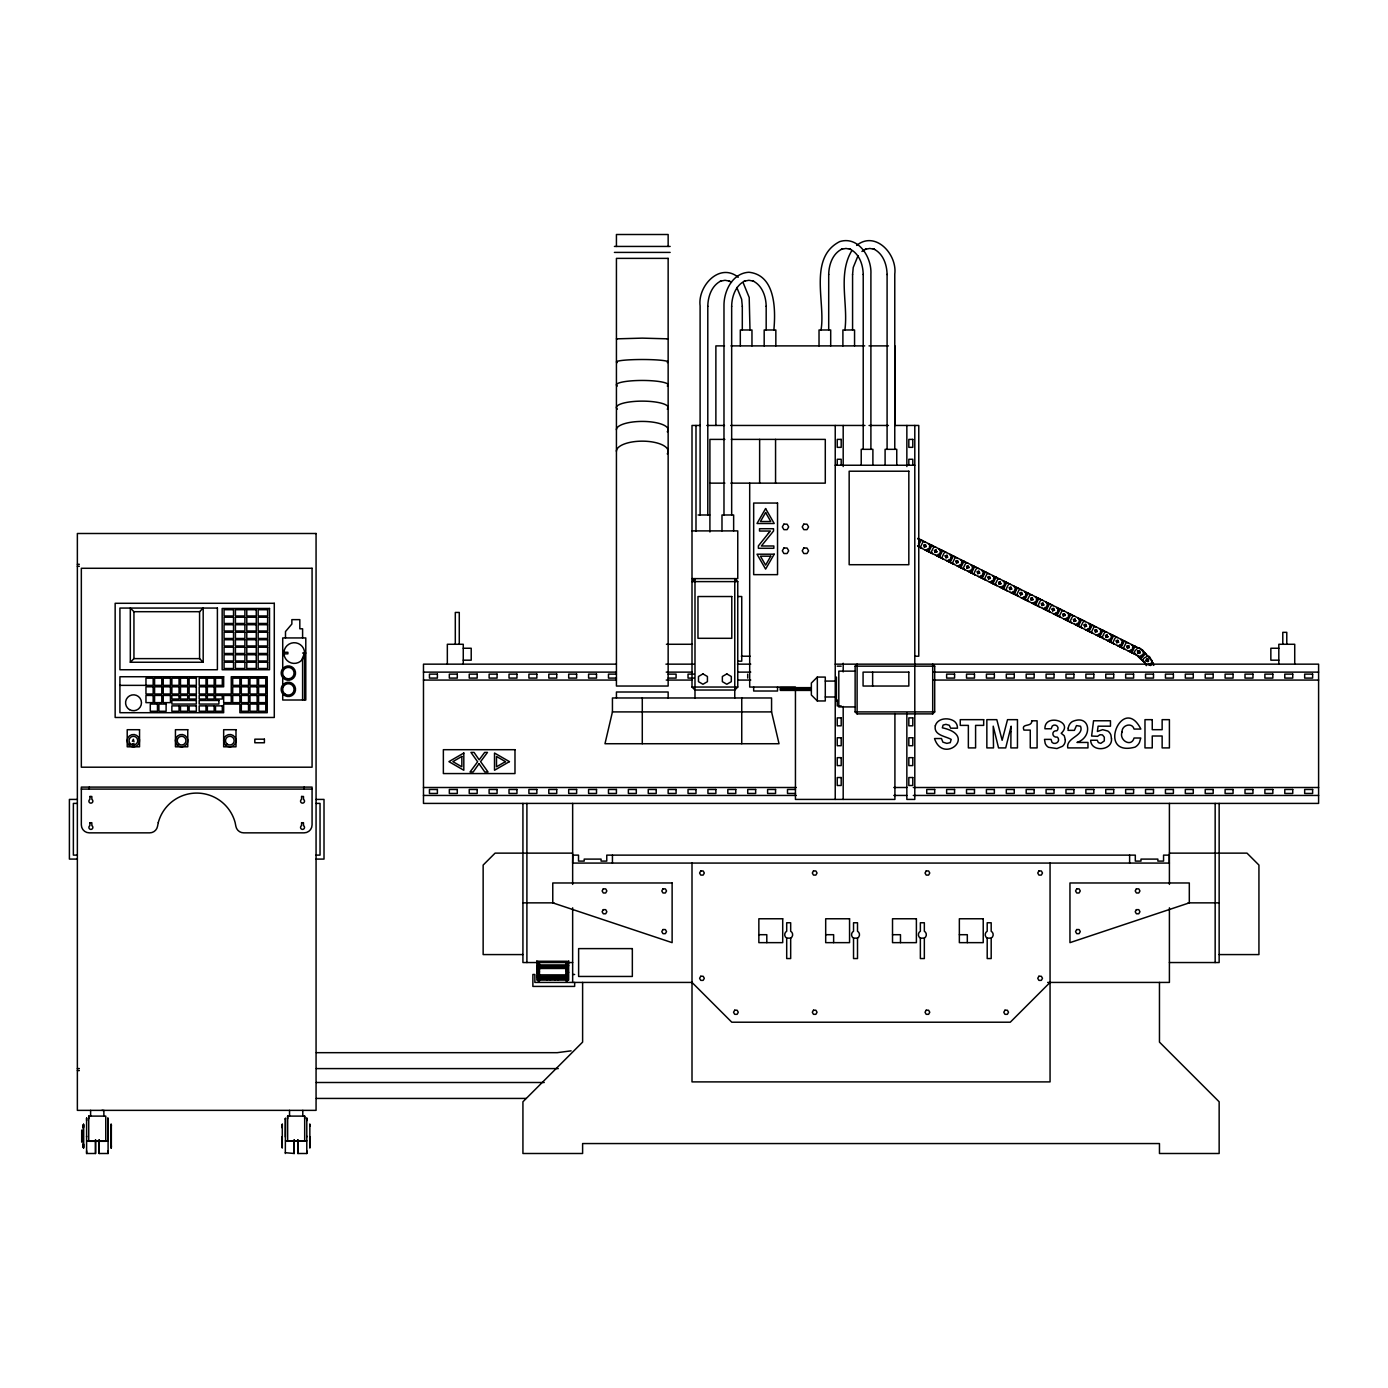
<?xml version="1.0" encoding="UTF-8"?>
<svg xmlns="http://www.w3.org/2000/svg" width="1388" height="1388" viewBox="0 0 1388 1388"><rect width="100%" height="100%" fill="white"/><g stroke="black" fill="none" stroke-linecap="round" stroke-linejoin="round"><path stroke-width="1.5" d="M83.367 1127.75L83.367 1124.783L83.367 1147.46L83.367 1143.781M83.575 1127.334L83.575 1124.228L83.575 1148.032L83.575 1144.163M95.529 1141.37L95.529 1153.497L86.611 1153.497L86.611 1136.13M86.611 1120.689L86.611 1118.103L86.611 1136.911M88.728 1141.3L88.728 1116.108L105.766 1116.108L105.766 1136.13L105.766 1141.3L88.728 1141.3L86.611 1140.797L107.882 1140.797L107.882 1118.103L107.882 1120.515M88.728 1118.797L88.728 1116.108M90.619 1115.969L90.619 1110.365M95.529 1141.196L95.529 1139.86L95.529 1153.497M99.173 1153.497L99.173 1139.86L99.173 1153.497L108.091 1153.497L108.091 1118.763L108.091 1120.689M103.874 1115.969L103.874 1110.365M111.127 1125.564L111.127 1124.228L111.127 1148.032L111.127 1146.176M111.335 1126.05L111.335 1124.783L111.335 1147.46L111.335 1145.69M282.076 1143.781L282.284 1148.032L282.284 1124.228L282.284 1127.334M294.239 1153.497L294.239 1139.86L294.239 1153.497L285.321 1152.699M285.321 1136.911L285.321 1118.763M304.683 1118.797L304.683 1116.108L287.646 1116.108L287.646 1141.3L306.8 1140.797L285.529 1140.797L287.646 1141.3M297.882 1153.497L297.882 1139.878L297.882 1153.497L306.8 1153.497L306.8 1136.13M304.683 1116.108L304.683 1141.3M306.8 1153.497L306.8 1150.791M306.8 1136.911L306.8 1118.103L306.8 1120.689M310.062 1145.69L309.836 1148.032L309.836 1124.228L309.836 1125.564M707.793 306.332C707.949 296.338 711.853 284.991 721.621 280.654L720.32 281.174L725.039 280.289L729.776 281.174L728.457 280.654L731.459 282.406M731.667 306.332C731.806 296.338 735.727 284.991 745.495 280.654L744.194 281.174L748.913 280.289L753.632 281.174L752.331 280.654C762.099 284.991 766.02 296.338 766.176 306.332M828.705 274.512C828.862 264.501 832.765 253.154 842.533 248.816L841.232 249.337L845.951 248.452L850.688 249.337L849.369 248.816C859.137 253.154 863.058 264.501 863.215 274.512M852.579 274.512L853.238 267.468L858.062 255.652M284.262 650.382L284.262 655.743M81.701 1130.075L81.701 1142.168M923.783 545.276L924.391 547.115L926.23 546.49L924.911 544.53L923.783 545.276L926.23 546.49M934.471 550.602L935.078 552.424L936.917 551.817L935.616 549.839L934.471 550.602L936.917 551.817M945.159 555.911L946.46 557.872L947.605 557.126L946.998 555.287L945.159 555.911L947.605 557.126M955.846 561.22L956.471 563.042L958.293 562.435L956.991 560.474L955.846 561.22L958.293 562.435M966.534 566.53L967.158 568.369L969.119 567.05L967.002 566.009L968.98 567.744M977.221 571.839L977.846 573.678L979.668 573.053L978.366 571.093L977.221 571.839L979.668 573.053M987.909 577.165L988.534 578.987L990.355 578.38L989.054 576.402L987.909 577.165L990.355 578.38M998.614 582.474L999.221 584.296L1001.043 583.689L999.742 581.711L998.614 582.474L1001.043 583.689M1009.302 587.783L1009.909 589.605L1011.731 588.998L1010.429 587.037L1009.302 587.783L1011.731 588.998M1019.989 593.092L1020.596 594.932L1022.435 594.307L1021.117 592.346L1019.989 593.092L1022.435 594.307M1030.677 598.401L1031.284 600.241L1033.123 599.616L1031.805 597.655L1030.677 598.401L1033.123 599.616M1041.364 603.728L1041.972 605.55L1043.811 604.942L1042.492 602.965L1041.364 603.728L1043.811 604.942M1052.052 609.037L1052.659 610.859L1054.498 610.252L1053.18 608.274L1052.052 609.037L1054.498 610.252M1062.74 614.346L1063.347 616.168L1065.325 614.867L1063.208 613.826L1065.186 615.561M1073.427 619.655L1074.052 621.494L1075.874 620.87L1074.572 618.909L1073.427 619.655L1075.874 620.87M1084.115 624.964L1084.739 626.803L1086.561 626.179L1085.26 624.218L1084.115 624.964L1086.561 626.179M1094.802 630.291L1095.427 632.113L1097.249 631.505L1095.947 629.527L1094.802 630.291L1097.249 631.505M1105.49 635.6L1106.115 637.422L1107.936 636.814L1106.635 634.837L1105.49 635.6L1107.936 636.814M1116.178 640.909L1116.802 642.731L1118.624 642.124L1117.323 640.163L1116.178 640.909L1118.624 642.124M1126.883 646.218L1126.952 647.589L1128.843 647.97L1128.704 645.611L1126.883 646.218L1129.312 647.433M1137.57 651.527L1137.657 652.898L1139.548 653.28L1139.392 650.92L1137.57 651.527L1139.999 652.742M612.438 711.905L604.977 743.725L779.032 743.725L771.572 711.905L771.572 697.973L612.438 697.973L612.438 711.905L771.572 711.905M918.509 543.801L920.574 539.672M921.25 540.001L918.041 546.456L1138.715 656.125A1.891 1.891 0 0 0 1141.248 655.275L1143.018 654.876L1143.539 651.25L1142.498 649.966L917.815 538.301M922.604 540.678L917.763 538.908M921.771 548.312L917.607 545.605M924.391 547.115L925.605 544.669M928.711 543.714L929.769 544.998L929.231 548.624L927.462 549.023A1.891 1.891 0 0 1 924.929 549.874M926.022 550.411L932.458 553.621A1.891 1.891 0 0 1 931.712 551.123L933.222 548.069A1.891 1.891 0 0 1 935.772 547.219M928.052 551.418L931.261 544.981M928.728 551.765L931.938 545.311M933.291 545.987L928.451 544.217M935.078 552.424L936.293 549.978M935.616 555.183A1.891 1.891 0 0 0 938.149 554.332L939.919 553.933L940.457 550.307L939.398 549.023M936.709 555.721L943.146 558.93A1.891 1.891 0 0 1 942.4 556.449L943.909 553.396A1.891 1.891 0 0 1 946.46 552.528M938.739 556.744L941.949 550.29M939.416 557.074L942.625 550.62M943.979 551.296L939.138 549.527M945.783 557.733L946.998 555.287M950.086 554.332L951.144 555.616L950.606 559.26L948.854 559.642A1.891 1.891 0 0 1 946.304 560.492M947.397 561.047L953.834 564.239M949.427 562.053L952.636 555.599M950.103 562.383L953.313 555.946M954.666 556.623L949.843 554.853M956.471 563.042L957.685 560.613M956.991 565.818A1.891 1.891 0 0 0 959.542 564.951L961.294 564.569L961.832 560.943L960.774 559.659M958.084 566.356L964.521 569.548M960.114 567.362L963.324 560.908M960.791 567.692L964.001 561.255M965.354 561.932L960.531 560.162M967.158 568.369L968.373 565.922M971.461 564.968L972.52 566.252L971.982 569.878L970.229 570.277A1.891 1.891 0 0 1 967.679 571.127M968.772 571.665L975.226 574.875A1.891 1.891 0 0 1 974.463 572.376L975.99 569.323A1.891 1.891 0 0 1 978.523 568.473M970.802 572.671L974.012 566.235M971.479 573.018L974.688 566.564M976.042 567.241L971.218 565.471M977.846 573.678L979.06 571.231M982.149 570.277L983.207 571.561L982.669 575.187L980.917 575.586A1.891 1.891 0 0 1 978.366 576.436M979.46 576.974L985.914 580.184A1.891 1.891 0 0 1 985.15 577.686L986.677 574.632A1.891 1.891 0 0 1 989.21 573.782M981.49 577.981L984.699 571.544M982.166 578.328L985.376 571.873M986.729 572.55L981.906 570.78M988.534 578.987L989.748 576.541M992.836 575.586L993.895 576.87L993.357 580.496L991.605 580.895A1.891 1.891 0 0 1 989.071 581.746M990.147 582.283L996.601 585.493M992.177 583.307L995.387 576.853M992.871 583.637L996.064 577.182M997.417 577.859L992.594 576.089M999.221 584.296L1000.436 581.85M999.759 587.055A1.891 1.891 0 0 0 1002.292 586.204L1004.062 585.823L1004.582 582.179L1003.541 580.895M1000.835 587.61L1007.289 590.802A1.891 1.891 0 0 1 1006.526 588.321L1008.052 585.268A1.891 1.891 0 0 1 1010.585 584.417M1002.882 588.616L1006.074 582.162M1003.559 588.946L1006.751 582.509M1008.122 583.186L1003.281 581.416M1009.909 589.605L1011.123 587.176M1014.229 586.222L1015.27 587.506L1014.749 591.132L1012.98 591.514A1.891 1.891 0 0 1 1010.447 592.381M1011.522 592.919L1018.219 595.608M1013.57 593.925L1016.762 587.471M1014.246 594.255L1017.439 587.818M1018.809 588.495L1013.969 586.725M1020.596 594.932L1021.811 592.485M1021.134 597.69A1.891 1.891 0 0 0 1023.667 596.84L1025.437 596.441L1025.958 592.815L1024.917 591.531M1022.21 598.228L1028.664 601.438M1024.257 599.234L1027.45 592.797M1024.934 599.581L1028.144 593.127M1029.497 593.804L1024.656 592.034M1031.284 600.241L1032.499 597.794M1031.822 602.999A1.891 1.891 0 0 0 1034.355 602.149L1036.125 601.75L1036.663 598.124L1035.604 596.84M1032.898 603.537L1039.352 606.747M1034.945 604.543L1038.137 598.107M1035.621 604.89L1038.831 598.436M1040.185 599.113L1035.344 597.343M1041.972 605.55L1043.186 603.103M1042.509 608.308A1.891 1.891 0 0 0 1045.043 607.458L1046.812 607.059L1047.35 603.433L1046.292 602.149M1043.602 608.846L1050.039 612.056A1.891 1.891 0 0 1 1049.293 609.575L1050.803 606.521A1.891 1.891 0 0 1 1053.353 605.654M1045.632 609.87L1048.842 603.416M1046.309 610.2L1049.519 603.745M1050.872 604.422L1046.032 602.652M1052.659 610.859L1053.874 608.412M1056.979 607.458L1058.038 608.742L1057.5 612.386L1055.73 612.767A1.891 1.891 0 0 1 1053.197 613.617M1054.29 614.173L1060.727 617.365A1.891 1.891 0 0 1 1059.981 614.884L1061.49 611.83A1.891 1.891 0 0 1 1064.041 610.98M1056.32 615.179L1059.53 608.725M1056.997 615.509L1060.206 609.072M1061.56 609.748L1056.719 607.979M1063.347 616.168L1064.561 613.739M1063.885 618.944A1.891 1.891 0 0 0 1066.435 618.076L1068.187 617.695L1068.725 614.069L1067.667 612.785M1064.978 619.482L1071.415 622.674M1067.008 620.488L1070.217 614.034M1067.684 620.835L1070.894 614.381M1072.247 615.058L1067.407 613.288M1074.052 621.494L1075.266 619.048M1074.572 624.253A1.891 1.891 0 0 0 1077.123 623.403L1078.875 623.004L1079.413 619.378L1078.355 618.094M1075.665 624.791L1082.102 628.001A1.891 1.891 0 0 1 1081.356 625.502L1082.883 622.449A1.891 1.891 0 0 1 1085.416 621.598M1077.695 625.797L1080.905 619.36M1078.372 626.144L1081.582 619.69M1082.935 620.367L1078.112 618.597M1084.739 626.803L1085.954 624.357M1085.26 629.562A1.891 1.891 0 0 0 1087.81 628.712L1089.563 628.313L1090.101 624.687L1089.042 623.403M1086.353 630.1L1092.79 633.31A1.891 1.891 0 0 1 1092.044 630.811L1093.571 627.758A1.891 1.891 0 0 1 1096.104 626.908M1088.383 631.106L1091.593 624.669M1089.06 631.453L1092.269 624.999M1093.623 625.676L1088.799 623.906M1095.427 632.113L1096.641 629.666M1095.947 634.871A1.891 1.891 0 0 0 1098.498 634.021L1100.25 633.622L1100.788 629.996L1099.73 628.712M1097.041 635.409L1102.263 637.387M1099.07 636.433L1102.28 629.979M1099.747 636.762L1102.957 630.308M1104.31 630.985L1099.487 629.215M1106.115 637.422L1107.329 634.975M1106.635 640.18A1.891 1.891 0 0 0 1109.186 639.33L1110.938 638.948L1111.476 635.305L1110.417 634.021M1107.728 640.736L1114.182 643.928M1109.758 641.742L1112.968 635.288M1110.435 642.071L1113.644 635.635M1114.998 636.311L1110.174 634.542M1116.802 642.731L1118.017 640.302M1117.34 645.507A1.891 1.891 0 0 0 1119.873 644.639L1121.625 644.258L1122.163 640.631L1121.105 639.348M1118.416 646.045L1124.87 649.237A1.891 1.891 0 0 1 1124.107 646.756L1125.633 643.702A1.891 1.891 0 0 1 1128.166 642.852M1120.446 647.051L1123.655 640.597M1121.14 647.398L1124.332 640.944M1125.703 641.62L1120.862 639.851M1127.49 648.057L1128.704 645.611M1131.81 644.657L1132.851 645.941L1132.33 649.567L1130.561 649.966A1.891 1.891 0 0 1 1128.028 650.816M1129.103 651.354L1135.558 654.563M1131.151 652.36L1134.343 645.923M1131.827 652.707L1135.02 646.253M1136.39 646.929L1131.55 645.16M1138.177 653.366L1139.392 650.92M851.764 250.725C837.502 274.46 848.398 304.128 844.893 329.98M1137.796 651.198L1137.848 653.141L1139.166 653.453L1139.722 651.146L1137.796 651.198L1139.774 653.089M1146.453 659.421L1146.141 660.74L1147.824 661.66L1148.379 659.369L1146.453 659.421L1148.431 661.295M301.56 660.376L304.597 653.054A10.341 10.341 0 0 0 289.086 644.101A10.341 10.341 0 0 0 289.086 662.024A10.341 10.341 0 0 0 304.597 653.054L304.597 700.003M133.977 741.834L133.369 739.266L132.346 741.331M1137.848 653.141L1139.722 651.146M1142.966 651.146L1146.679 654.668M1138.42 656.767L1143.643 661.712M1140.069 658.328L1145.031 653.106M1140.624 658.849L1145.586 653.627M1146.505 661.347L1148.379 659.369M130.316 662.25L133.942 658.623L199.577 658.623L203.186 662.25L203.186 608.065L199.577 611.692L133.942 611.692L130.316 608.065L130.316 662.25L203.186 662.25M734.773 697.973L734.773 578.623L737.757 581.607L737.757 687.043L734.773 690.027L694.989 690.027L692.005 687.043L692.005 425.457L700.315 425.457M817.324 677.084L811.355 683.052L811.355 694.989L817.324 700.957L825.287 700.957L825.287 677.084L817.324 677.084L817.324 700.957M857.107 713.883L855.129 711.905L855.129 666.153L857.107 664.158L857.107 713.883L932.701 713.883L934.697 711.905L934.697 666.153L932.701 664.158L932.701 713.883M1050.057 982.426L1010.273 1022.21L731.788 1022.21L692.005 982.426M1146.766 659.179L1146.262 661.035L1148.622 661.052L1147.46 658.988L1148.119 661.538M856.639 245.433C875.36 230.217 897.342 254.334 894.774 274.061L894.774 449.33M861.913 251.454L866.407 248.816L865.106 249.337L869.825 248.452L874.561 249.337L873.243 248.816C883.011 253.154 886.932 264.501 887.088 274.512M1146.262 661.035L1148.639 659.682M1151.728 660.636L1153.758 665.373L1149.75 657.097A1.891 1.891 0 0 0 1147.165 656.385L1144.198 658.068A1.891 1.891 0 0 0 1143.469 660.636L1146.297 665.65M1149.125 665.373L1153.133 663.117M1150.374 665.546L1153.497 663.776M105.766 1141.3L107.882 1140.797M667.264 339.036L668.149 338.846L642.28 338.134L616.428 338.846L617.296 339.036M571.11 1050.837L557.213 1052.677L316.343 1052.677M614.416 246.439L670.144 246.439M614.416 252.408L670.144 252.408M724.501 345.89L715.878 345.89L715.878 425.457M730.973 345.89L864.707 345.89M869.027 345.89L888.441 345.89M706.822 425.457L724.501 425.457M730.661 425.457L864.967 425.457M869.027 425.457L888.441 425.457M895.295 425.457L918.769 425.457L918.769 656.212L914.796 656.212M724.866 439.389L709.91 439.389L709.91 531.986M731.285 439.389L825.287 439.389L825.287 483.145L730.851 483.145M835.229 465.24L914.796 465.24M709.91 483.145L724.866 483.145M698.112 514.983L709.771 514.983M692.005 530.893L737.757 530.893L737.757 578.623L692.005 578.623M77.364 564.309L79.342 564.309M77.364 566.304L79.342 566.304M737.757 581.607L692.005 581.607L694.989 578.623L694.989 697.973M737.757 596.528L741.747 596.528L741.747 661.174L737.757 661.174M666.431 644.275L692.421 644.275M463.262 648.248L471.209 648.248L471.209 660.185L463.262 660.185M1278.816 648.248L1270.853 648.248L1270.853 660.185L1278.816 660.185M284.019 652.273L287.889 652.273L287.889 653.852L284.019 653.852M302.601 653.054L305.794 653.054M741.313 656.212L750.145 656.212M616.376 664.158L423.479 664.158L423.479 803.409L1318.6 803.409L1318.6 664.158L835.229 664.158M665.91 664.158L694.087 664.158M737.462 664.158L750.752 664.158M837.224 666.153L841.197 666.153M855.129 666.153L934.697 666.153M855.129 671.133L838.803 671.133L838.803 706.926L855.129 706.926M423.479 672.122L616.376 672.122M666.223 672.122L692.23 672.122M737.739 672.122L750.752 672.122M932.805 672.122L1318.6 672.122M616.428 674.117L608.465 674.117L608.465 678.09L616.428 678.09M668.149 674.117L676.095 674.117L676.095 678.09L668.149 678.09M694 674.117L688.032 674.117L688.032 678.09L694 678.09M423.479 680.068L616.376 680.068M666.223 680.068L692.23 680.068M737.739 680.068L750.752 680.068M932.805 680.068L1318.6 680.068M825.287 681.074L835.229 681.074M119.923 685.36L153.166 685.36L153.166 678.177L145.966 678.177L145.966 685.36M692.005 687.043L737.757 687.043M795.445 687.043L749.694 687.043L749.694 483.145M811.355 687.65L780.334 687.65L780.334 690.409L811.355 690.409M780.334 689.021L811.355 689.021M825.287 696.984L835.229 696.984M841.197 705.937L837.224 705.937L837.224 699.968M855.129 711.905L934.697 711.905M423.479 787.499L796.261 787.499M893.785 787.499L906.798 787.499M913.304 787.499L1318.6 787.499M81.337 789.095L312.074 789.095M795.445 789.477L787.499 789.477L787.499 793.45L795.445 793.45M423.479 795.445L796.261 795.445M893.785 795.445L906.798 795.445M913.304 795.445L1318.6 795.445M77.364 799.419L69.4 799.419L69.4 859.085L77.364 859.085M316.065 799.419L324.011 799.419L324.011 859.085L316.065 859.085M77.364 803.392L73.373 803.392L73.373 855.112L77.364 855.112M316.065 803.392L320.038 803.392L320.038 855.112L316.065 855.112M572.654 853.134L495.082 853.134L483.145 865.071L483.145 954.58L522.929 954.58M1169.407 853.134L1246.997 853.134L1258.933 865.071L1258.933 954.58L1219.15 954.58M1169.407 863.076L572.654 863.076L572.828 855.129L578.518 855.129L578.518 861.098L584.192 861.098L584.192 859.103L601.073 859.103L601.073 861.098L606.764 861.098L606.764 855.129L1135.315 855.129L1135.315 861.098L1140.988 861.098L1140.988 859.103L1157.87 859.103L1157.87 861.098L1163.56 861.098L1163.56 855.129L1169.234 855.129L1169.234 863.076M522.929 902.859L553.951 902.859M1188.128 902.859L1219.15 902.859M758.854 934.697L766.801 934.697L766.801 942.643M825.687 934.697L833.633 934.697L833.633 942.643M892.519 934.697L900.482 934.697L900.482 942.643M959.351 934.697L967.315 934.697L967.315 942.643M786.701 938.132L790.674 938.132L790.674 958.553L786.701 958.553L786.701 938.132A3.973 3.973 0 0 1 786.701 931.244L786.701 922.76L790.674 922.76L790.674 931.244A3.973 3.973 0 0 1 790.674 938.132M853.533 938.132L857.506 938.132L857.506 958.553L853.533 958.553L853.533 938.132A3.973 3.973 0 0 1 853.533 931.244L853.533 922.76L857.506 922.76L857.506 931.244A3.973 3.973 0 0 1 857.506 938.132M920.365 938.132L924.339 938.132A3.973 3.973 0 0 0 924.339 931.244L924.339 922.76L920.365 922.76L920.365 931.244A3.973 3.973 0 0 0 920.365 938.132L920.365 958.553L924.339 958.553L924.339 938.132M987.198 938.132L991.188 938.132A3.973 3.973 0 0 0 991.188 931.244L991.188 922.76L987.198 922.76L987.198 931.244A3.973 3.973 0 0 0 987.198 938.132L987.198 958.553L991.188 958.553L991.188 938.132M536.861 961.554L538.197 961.554M572.654 962.543L522.929 962.543L522.929 803.409M1169.407 962.543L1219.15 962.543L1219.15 803.409M536.861 962.838L538.145 962.838L538.145 981.056L539.481 981.056L539.481 962.439L538.197 962.439L538.197 961.259L567.345 961.259L567.345 962.439L566.061 962.439L566.061 981.056L567.397 981.056L567.397 962.838L568.681 962.838M539.481 964.99L566.061 964.99M536.861 965.684L568.681 965.684M539.481 966.083L566.061 966.083M536.861 966.95L567.397 966.811M566.061 967.349L567.397 967.349M539.481 967.488L566.061 967.488M536.861 968.13L538.197 968.13M539.481 968.477L566.061 968.477M536.861 969.483L539.481 969.483M566.061 969.483L567.397 969.483M566.061 970.733L567.397 970.733M566.061 971.461L567.397 971.461M538.145 971.756L539.481 971.756M566.061 971.756L567.397 971.756M536.861 972.311L538.197 972.311M567.345 972.311L568.681 972.311M536.861 972.78L538.197 972.78M566.061 974.237L567.397 974.237M566.061 974.376L567.397 974.376M572.654 974.48L574.649 974.48M540.279 974.879L567.345 974.879M566.061 975.244L567.345 975.244M536.861 976.302L538.197 976.302M539.481 976.423L567.345 976.354M536.861 976.736L538.145 976.736M539.481 977.534L566.061 977.534M538.145 978.714L539.481 978.714M566.061 978.714L567.397 978.87L538.197 978.956M538.145 980.518L539.481 980.518M566.061 980.518L567.397 980.518M692.248 982.426L534.866 982.426L534.866 974.48L532.871 974.48L532.871 986.417L574.649 986.417L574.649 982.426M1047.662 982.426L1169.407 982.426L1169.407 907.839M77.364 1068.587L79.342 1068.587M316.343 1068.587L558.271 1068.587M77.364 1070.582L79.342 1070.582M316.343 1082.501L544.252 1082.501M316.343 1098.429L526 1098.429M102.99 1110.365L101.931 1110.365M738.225 277.27C719.522 262.037 697.539 286.171 700.107 305.881L700.107 514.983M743.101 282.562L749.208 297.483L749.988 329.98M736.82 287.472L741.643 299.288L742.302 306.332M1294.726 664.158L1294.726 644.275L1278.816 644.275L1278.816 664.158M1286.78 644.275L1286.78 632.338L1282.79 632.338L1282.79 644.275M1215.159 803.409L1215.159 962.543M1169.407 803.409L1169.407 884.399M1159.466 982.426L1159.466 1042.11L1219.15 1101.777L1219.15 1153.497L1159.466 1153.497L1159.466 1143.556L582.613 1143.556L582.613 1153.497L522.929 1153.497L522.929 1101.777L582.613 1042.11L582.613 982.426M1129.624 855.129L1129.624 863.076M1050.057 863.076L1050.057 1081.894L692.005 1081.894L692.005 863.076M914.796 425.457L914.796 799.419L906.85 799.419L906.85 712.964M912.801 465.24L912.801 459.272L908.828 459.272L908.828 465.24M906.85 425.457L906.85 466.541M896.752 465.24L896.752 449.33L885.093 449.33L885.093 465.24M894.913 345.89L894.913 425.457M894.913 713.536L894.913 799.419L795.445 799.419L795.445 689.194M887.088 274.408L887.088 449.33M872.896 465.24L872.896 449.33L861.219 449.33L861.219 465.24M872.636 672.122L872.636 686.036M870.901 449.33L870.901 274.061C871.855 257.543 858.565 235.752 839.757 241.581C807.937 257.769 825.825 303.035 821.019 329.98M863.215 274.408L863.215 449.33M854.557 345.89L854.557 329.98L842.898 329.98L842.898 345.89M852.579 274.408L852.579 329.98M843.193 425.457L843.193 466.541M843.193 663.238L843.193 671.896M843.193 706.475L843.193 799.419M841.197 465.24L841.197 459.272L837.224 459.272L837.224 465.24M836.426 677.049L836.426 701.009M835.229 425.457L835.229 799.419M830.701 345.89L830.701 329.98L819.024 329.98L819.024 345.89M828.705 274.408L828.705 329.98M777.54 687.043L777.54 691.016L753.667 691.016L753.667 687.043M775.84 345.89L775.84 329.98L764.181 329.98L764.181 345.89M775.562 439.389L775.562 483.145M773.862 329.98C775.719 310.079 775.684 275.032 748.913 272.256C732.465 273.106 723.738 291.133 723.981 305.881L723.981 514.983M766.176 306.245L766.176 329.98M759.635 439.389L759.635 483.145M751.966 345.89L751.966 329.98L740.307 329.98L740.307 345.89M747.716 674.117L747.716 678.09M742.302 306.245L742.302 329.98M741.747 697.973L741.747 743.725M733.645 530.893L733.645 514.983L721.986 514.983L721.986 530.893M731.667 306.245L731.667 514.983M707.793 306.245L707.793 514.983M695.995 425.457L695.995 531.396M668.149 246.439L668.149 234.503L616.428 234.503L616.428 246.439M668.149 697.973L668.149 692.005L616.428 692.005L616.428 697.973M642.28 697.973L642.28 743.725M612.438 855.129L612.438 863.076M572.654 803.409L572.654 884.399M572.654 907.839L572.654 982.426M568.681 960.722L568.681 980.084L536.861 980.084L536.861 960.722M558.34 978.956L558.34 980.084M555.113 978.956L555.113 980.084M550.411 978.956L550.411 980.084M547.202 978.956L547.202 980.084M526.902 803.409L526.902 962.543M463.262 664.158L463.262 644.275L447.335 644.275L447.335 664.158M459.272 644.275L459.272 612.438L455.299 612.438L455.299 644.275M310.062 1124.783L310.062 1126.05M310.062 1136.633L310.062 1147.46M304.128 787.1L304.128 789.095M302.792 1110.365L302.792 1115.969M302.601 637.942L302.601 628.799L299.825 628.799L299.825 619.638L291.862 619.638L291.862 624.027L285.494 631.575L285.494 637.942M302.601 659.022L302.601 700.003M289.537 1110.365L289.537 1115.969M287.646 1116.108L287.646 1118.797M285.321 1119.144L285.529 1118.103L285.321 1153.497M282.718 670.04L282.718 637.942L305.794 637.942L305.794 700.003L282.718 700.003L282.718 693.584M282.718 676.459L282.718 687.164M282.076 1124.783L282.076 1127.75M282.076 1136.633L282.076 1147.46M199.577 611.692L199.577 658.623M133.942 611.692L133.942 658.623M108.091 1150.791L108.091 1153.497M89.283 787.1L89.283 789.095M86.611 1150.791L86.611 1153.497M616.411 451.291A25.869 10.132 0 0 1 645.663 441.245A25.869 10.132 0 0 1 667.264 453.911M616.411 429.673A25.869 8.276 0 0 1 645.663 421.484A25.869 8.276 0 0 1 667.264 431.807M617.296 409.13A25.869 6.35 0 0 1 642.28 401.132A25.869 6.35 0 0 1 667.264 409.13M617.296 386.003A25.869 4.407 0 0 1 642.28 380.451A25.869 4.407 0 0 1 667.264 386.003M617.296 362.58A25.869 2.446 0 0 1 642.28 359.509A25.869 2.446 0 0 1 667.264 362.58M921.875 548.364A1.891 1.891 0 0 1 921.025 545.814L922.534 542.76A1.891 1.891 0 0 1 925.085 541.91M953.938 564.291A1.891 1.891 0 0 1 953.088 561.758L954.614 558.705A1.891 1.891 0 0 1 957.147 557.855M964.625 569.601A1.891 1.891 0 0 1 963.775 567.067L965.302 564.014A1.891 1.891 0 0 1 967.835 563.164M996.705 585.545A1.891 1.891 0 0 1 995.838 583.012L997.365 579.958A1.891 1.891 0 0 1 999.898 579.091M1018.081 596.163A1.891 1.891 0 0 1 1017.231 593.63L1018.74 590.577A1.891 1.891 0 0 1 1021.273 589.726M1028.768 601.49A1.891 1.891 0 0 1 1027.918 598.939L1029.428 595.886A1.891 1.891 0 0 1 1031.978 595.036M1039.456 606.799A1.891 1.891 0 0 1 1038.606 604.248L1040.115 601.195A1.891 1.891 0 0 1 1042.666 600.345M1071.519 622.726A1.891 1.891 0 0 1 1070.668 620.193L1072.178 617.139A1.891 1.891 0 0 1 1074.728 616.289M1103.581 638.671A1.891 1.891 0 0 1 1102.731 636.138L1104.258 633.084A1.891 1.891 0 0 1 1106.791 632.217M1114.286 643.98A1.891 1.891 0 0 1 1113.419 641.447L1114.946 638.393A1.891 1.891 0 0 1 1117.479 637.543M1010.932 731.667L1010.863 747.906L1017.456 747.906L1017.456 719.661L1007.532 719.661L1002.136 740.29L996.81 719.661L986.851 719.661L986.851 747.906L993.513 747.906L993.218 726.167L998.545 747.906L1005.71 747.906L1011.141 726.167L1010.932 731.667M1122.077 731.962C1118.659 740.03 1131.324 747.837 1134.065 738.017L1140.78 738.017L1139.427 742.528A10.826 10.826 0 0 1 1135.037 747.126C1095.583 757.692 1122.666 693.011 1140.867 729.064L1134.065 729.064C1132.226 721.916 1121.487 725.178 1122.077 731.962M1068.222 728.11L1068.031 730.348L1074.399 730.366L1076.463 725.594L1080.541 726.254C1084.375 736.161 1065.967 737.306 1067.736 747.906L1087.966 747.906L1087.966 742.441L1076.949 742.441C1093.241 737.306 1090.222 713.553 1072.282 721.604A9.161 9.161 0 0 0 1068.743 726.098L1068.222 728.11M1111.493 738.798C1112.551 750.856 1090.916 752.487 1090.673 740.255L1097.318 740.255L1098.324 742.563L1100.771 743.378L1104.293 740.932L1104.31 737.202L1102.488 734.929L1099.938 734.738L1097.596 736.317L1091.61 736.056L1093.553 720.771L1110.469 720.771L1110.469 726.184L1098.099 726.184L1097.388 731.493L1102.662 729.654L1107.798 731.042A8.033 8.033 0 0 1 1110.903 735.05L1111.493 738.798M1065.325 739.856L1065.151 741.782A7.634 7.634 0 0 1 1062.427 746.31L1056.927 748.548L1048.599 747.334A7.755 7.755 0 0 1 1045.181 743.343L1044.505 739.388L1051.028 739.388L1052.035 742.407C1054.828 745.165 1060.05 742.077 1058.246 738.277L1057.344 737.132C1051.757 737.878 1051.15 730.279 1056.893 730.747L1057.743 729.689C1059.408 726.254 1054.845 723.495 1052.278 725.976L1051.236 728.787L1044.938 728.769C1044.349 713.102 1074.347 721.43 1061.195 733.263L1064.284 735.814L1065.325 739.856M935.304 725.803C933.465 735.328 945.436 736.091 951.179 739.405L950.26 742.649L946.842 743.378L942.903 742.164L941.48 738.537L934.54 738.537C942.99 764.753 978.453 735.466 942.331 727.815L943.094 725.057L945.939 724.345L949.288 725.282L950.676 728.197L957.477 728.197L957.286 726.167A8.085 8.085 0 0 0 954.493 721.413C948.75 717.11 937.473 717.943 935.304 725.803M89.96 796.469L89.89 799.436A1.995 1.995 0 0 0 89.353 802.438A1.995 1.995 0 0 0 92.406 802.438A1.995 1.995 0 0 0 91.886 799.436L91.816 796.469L89.96 796.469M89.96 822.72L89.89 825.687A1.995 1.995 0 0 0 89.353 828.688A1.995 1.995 0 0 0 92.406 828.688A1.995 1.995 0 0 0 91.886 825.687L91.816 822.72L89.96 822.72M301.595 796.469L301.543 799.436A1.995 1.995 0 0 0 301.005 802.438A1.995 1.995 0 0 0 304.059 802.438A1.995 1.995 0 0 0 303.521 799.436L303.469 796.469L301.595 796.469M301.595 822.72L301.543 825.687A1.995 1.995 0 0 0 301.005 828.688A1.995 1.995 0 0 0 304.059 828.688A1.995 1.995 0 0 0 303.521 825.687L303.469 822.72L301.595 822.72M1031.718 720.806C1032.221 727.59 1020.77 722.784 1023.928 730.105L1030.26 730.105L1030.26 747.906L1037.096 747.906L1037.096 720.806L1031.718 720.806M158.284 822.546L157.503 826.45A7.964 7.964 0 0 1 149.696 832.852L89.283 832.852A7.964 7.964 0 0 1 81.337 824.888L81.337 787.1L312.074 787.1L312.074 824.888A7.964 7.964 0 0 1 304.128 832.852L243.715 832.852A7.964 7.964 0 0 1 235.908 826.45L235.127 822.546A39.784 39.784 0 0 0 158.284 822.546M132.346 744.107C132.71 748.271 136.475 742.146 132.346 744.107M1152.266 660.896L1150.687 664.21L1148.882 664.071A1.891 1.891 0 0 1 1146.21 664.141L1135.072 653.575A1.891 1.891 0 0 1 1135.002 650.903L1137.345 648.422A1.891 1.891 0 0 1 1140.034 648.352L1152.266 660.896M765.603 508.581L756.998 523.502L774.226 523.502L765.603 508.581M765.603 512.554L760.451 521.506L770.774 521.506L765.603 512.554M783.908 524.161L782.312 526.902L783.908 529.661L787.1 529.661L788.679 526.902L787.1 524.161L783.908 524.161M770.774 556.172L765.603 565.124L760.451 556.172L770.774 556.172M774.226 554.194L765.603 569.115L756.998 554.194L774.226 554.194M783.908 548.017L782.312 550.776L783.908 553.534L787.1 553.534L788.679 550.776L787.1 548.017L783.908 548.017M803.808 524.161L802.212 526.902L803.808 529.661L806.983 529.661L808.579 526.902L806.983 524.161L803.808 524.161M603.294 888.858L602.097 890.923L603.294 892.987L605.689 892.987L606.868 890.923L605.689 888.858L603.294 888.858M803.808 548.017L802.212 550.776L803.808 553.534L806.983 553.534L808.579 550.776L806.983 548.017L803.808 548.017M603.294 909.643L602.097 911.708L603.294 913.79L605.689 913.79L606.868 911.708L605.689 909.643L603.294 909.643M662.961 888.858L661.781 890.923L662.961 892.987L665.355 892.987L666.552 890.923L665.355 888.858L662.961 888.858M662.961 929.544L661.781 931.608L662.961 933.673L665.355 933.673L666.552 931.608L665.355 929.544L662.961 929.544M700.766 870.953L699.569 873.017L700.766 875.099L703.143 875.099L704.341 873.017L703.143 870.953L700.766 870.953M700.766 976.25L699.569 978.314L700.766 980.379L703.143 980.379L704.341 978.314L703.143 976.25L700.766 976.25M813.489 870.953L812.292 873.017L813.489 875.099L815.866 875.099L817.064 873.017L815.866 870.953L813.489 870.953M734.72 1010.204L733.523 1012.268L734.72 1014.333L737.115 1014.333L738.295 1012.268L737.115 1010.204L734.72 1010.204M813.489 1010.204L812.292 1012.268L813.489 1014.333L815.866 1014.333L817.064 1012.268L815.866 1010.204L813.489 1010.204M926.195 870.953L925.015 873.017L926.195 875.099L928.589 875.099L929.787 873.017L928.589 870.953L926.195 870.953M926.195 1010.204L925.015 1012.268L926.195 1014.333L928.589 1014.333L929.787 1012.268L928.589 1010.204L926.195 1010.204M1038.918 870.953L1037.721 873.017L1038.918 875.099L1041.312 875.099L1042.509 873.017L1041.312 870.953L1038.918 870.953M1004.964 1010.204L1003.767 1012.268L1004.964 1014.333L1007.358 1014.333L1008.538 1012.268L1007.358 1010.204L1004.964 1010.204M1076.724 888.858L1075.526 890.923L1076.724 892.987L1079.101 892.987L1080.298 890.923L1079.101 888.858L1076.724 888.858M1038.918 976.25L1037.721 978.314L1038.918 980.379L1041.312 980.379L1042.509 978.314L1041.312 976.25L1038.918 976.25M1076.724 929.544L1075.526 931.608L1076.724 933.673L1079.101 933.673L1080.298 931.608L1079.101 929.544L1076.724 929.544M1136.39 888.858L1135.193 890.923L1136.39 892.987L1138.785 892.987L1139.964 890.923L1138.785 888.858L1136.39 888.858M1136.39 909.643L1135.193 911.708L1136.39 913.79L1138.785 913.79L1139.964 911.708L1138.785 909.643L1136.39 909.643M479.016 763.695L473.187 771.971L470.064 771.971L477.628 761.786L470.966 752.417L474.054 752.417L479.172 759.826L484.655 752.417L487.466 752.417L480.595 761.63L488.003 771.971L484.794 771.971L479.016 763.695M283.308 668.027L282.163 669.502A7.166 7.166 0 0 0 282.163 676.667L283.308 678.142A7.166 7.166 0 0 0 293.441 678.142A7.166 7.166 0 0 0 293.441 668.027A7.166 7.166 0 0 0 283.308 668.027M283.308 684.336L282.163 685.811A7.166 7.166 0 0 0 282.163 692.976L283.308 694.451A7.166 7.166 0 0 0 293.441 694.451A7.166 7.166 0 0 0 293.441 684.336A7.166 7.166 0 0 0 283.308 684.336M768.414 533.356L758.386 545.883L758.386 548.295L773.845 548.295L773.845 545.987L761.37 545.987L773.532 531.031L773.532 528.724L759.514 528.724L759.514 531.031L770.427 531.031L768.414 533.356M463.818 753.025L448.914 761.63L463.818 770.253L463.818 753.025M461.84 756.46L452.887 761.63L461.84 766.801L461.84 756.46M505.458 761.63L496.505 766.801L496.505 756.46L505.458 761.63M509.431 761.63L494.51 770.253L494.51 753.025L509.431 761.63M702.953 673.909L698.476 676.494L698.476 681.664L702.953 684.249L707.429 681.664L707.429 676.494L702.953 673.909M726.826 673.909L722.35 676.494L722.35 681.664L726.826 684.249L731.303 681.664L731.303 676.494L726.826 673.909M1189.308 902.859L1069.957 942.643L1069.957 882.976L1189.308 882.976L1189.308 902.859M668.149 258.376L616.428 258.376L616.428 686.036L668.149 686.036L668.149 258.376M841.197 439.389L837.224 439.389L837.224 447.335L841.197 447.335L841.197 439.389M912.801 439.389L908.828 439.389L908.828 447.335L912.801 447.335L912.801 439.389M908.828 471.209L849.161 471.209L849.161 564.708L908.828 564.708L908.828 471.209M777.54 503.046L753.667 503.046L753.667 574.649L777.54 574.649L777.54 503.046M316.065 533.495L77.364 533.495L77.364 1110.365L316.065 1110.365L316.065 533.495M312.074 568.282L81.337 568.282L81.337 767.2L312.074 767.2L312.074 568.282M731.788 596.528L697.973 596.528L697.973 638.307L731.788 638.307L731.788 596.528M274.286 603.294L115.152 603.294L115.152 717.475L274.286 717.475L274.286 603.294M217.395 608.065L119.923 608.065L119.923 669.745L217.395 669.745L217.395 608.065M269.515 608.465L222.167 608.465L222.167 669.745L269.515 669.745L269.515 608.465M233.531 609.714L224.058 609.714L224.058 615.977L233.531 615.977L233.531 609.714M244.895 609.714L235.422 609.714L235.422 615.977L244.895 615.977L244.895 609.714M256.26 609.714L246.786 609.714L246.786 615.977L256.26 615.977L256.26 609.714M267.624 609.714L258.151 609.714L258.151 615.977L267.624 615.977L267.624 609.714M233.531 617.226L224.058 617.226L224.058 623.472L233.531 623.472L233.531 617.226M244.895 617.226L235.422 617.226L235.422 623.472L244.895 623.472L244.895 617.226M256.26 617.226L246.786 617.226L246.786 623.472L256.26 623.472L256.26 617.226M267.624 617.226L258.151 617.226L258.151 623.472L267.624 623.472L267.624 617.226M233.531 624.721L224.058 624.721L224.058 630.985L233.531 630.985L233.531 624.721M244.895 624.721L235.422 624.721L235.422 630.985L244.895 630.985L244.895 624.721M256.26 624.721L246.786 624.721L246.786 630.985L256.26 630.985L256.26 624.721M267.624 624.721L258.151 624.721L258.151 630.985L267.624 630.985L267.624 624.721M233.531 632.234L224.058 632.234L224.058 638.48L233.531 638.48L233.531 632.234M244.895 632.234L235.422 632.234L235.422 638.48L244.895 638.48L244.895 632.234M256.26 632.234L246.786 632.234L246.786 638.48L256.26 638.48L256.26 632.234M267.624 632.234L258.151 632.234L258.151 638.48L267.624 638.48L267.624 632.234M233.531 639.729L224.058 639.729L224.058 645.975L233.531 645.975L233.531 639.729M244.895 639.729L235.422 639.729L235.422 645.975L244.895 645.975L244.895 639.729M256.26 639.729L246.786 639.729L246.786 645.975L256.26 645.975L256.26 639.729M267.624 639.729L258.151 639.729L258.151 645.975L267.624 645.975L267.624 639.729M233.531 647.224L224.058 647.224L224.058 653.488L233.531 653.488L233.531 647.224M244.895 647.224L235.422 647.224L235.422 653.488L244.895 653.488L244.895 647.224M256.26 647.224L246.786 647.224L246.786 653.488L256.26 653.488L256.26 647.224M267.624 647.224L258.151 647.224L258.151 653.488L267.624 653.488L267.624 647.224M233.531 654.737L224.058 654.737L224.058 660.983L233.531 660.983L233.531 654.737M244.895 654.737L235.422 654.737L235.422 660.983L244.895 660.983L244.895 654.737M256.26 654.737L246.786 654.737L246.786 660.983L256.26 660.983L256.26 654.737M267.624 654.737L258.151 654.737L258.151 660.983L267.624 660.983L267.624 654.737M233.531 662.232L224.058 662.232L224.058 668.496L233.531 668.496L233.531 662.232M244.895 662.232L235.422 662.232L235.422 668.496L244.895 668.496L244.895 662.232M256.26 662.232L246.786 662.232L246.786 668.496L256.26 668.496L256.26 662.232M267.624 662.232L258.151 662.232L258.151 668.496L267.624 668.496L267.624 662.232M908.828 672.122L863.076 672.122L863.076 686.036L908.828 686.036L908.828 672.122M437.394 674.117L429.447 674.117L429.447 678.09L437.394 678.09L437.394 674.117M457.294 674.117L449.33 674.117L449.33 678.09L457.294 678.09L457.294 674.117M477.177 674.117L469.231 674.117L469.231 678.09L477.177 678.09L477.177 674.117M497.078 674.117L489.114 674.117L489.114 678.09L497.078 678.09L497.078 674.117M516.961 674.117L509.014 674.117L509.014 678.09L516.961 678.09L516.961 674.117M536.861 674.117L528.897 674.117L528.897 678.09L536.861 678.09L536.861 674.117M556.744 674.117L548.798 674.117L548.798 678.09L556.744 678.09L556.744 674.117M576.645 674.117L568.681 674.117L568.681 678.09L576.645 678.09L576.645 674.117M596.528 674.117L588.581 674.117L588.581 678.09L596.528 678.09L596.528 674.117M954.58 674.117L946.633 674.117L946.633 678.09L954.58 678.09L954.58 674.117M974.48 674.117L966.516 674.117L966.516 678.09L974.48 678.09L974.48 674.117M994.363 674.117L986.417 674.117L986.417 678.09L994.363 678.09L994.363 674.117M1014.264 674.117L1006.3 674.117L1006.3 678.09L1014.264 678.09L1014.264 674.117M1034.147 674.117L1026.183 674.117L1026.183 678.09L1034.147 678.09L1034.147 674.117M1054.047 674.117L1046.084 674.117L1046.084 678.09L1054.047 678.09L1054.047 674.117M1073.93 674.117L1065.967 674.117L1065.967 678.09L1073.93 678.09L1073.93 674.117M1093.831 674.117L1085.867 674.117L1085.867 678.09L1093.831 678.09L1093.831 674.117M1113.714 674.117L1105.75 674.117L1105.75 678.09L1113.714 678.09L1113.714 674.117M1133.614 674.117L1125.651 674.117L1125.651 678.09L1133.614 678.09L1133.614 674.117M1153.497 674.117L1145.534 674.117L1145.534 678.09L1153.497 678.09L1153.497 674.117M1173.398 674.117L1165.434 674.117L1165.434 678.09L1173.398 678.09L1173.398 674.117M1193.281 674.117L1185.317 674.117L1185.317 678.09L1193.281 678.09L1193.281 674.117M1213.181 674.117L1205.218 674.117L1205.218 678.09L1213.181 678.09L1213.181 674.117M1233.065 674.117L1225.101 674.117L1225.101 678.09L1233.065 678.09L1233.065 674.117M1252.965 674.117L1245.001 674.117L1245.001 678.09L1252.965 678.09L1252.965 674.117M1272.848 674.117L1264.884 674.117L1264.884 678.09L1272.848 678.09L1272.848 674.117M1292.749 674.117L1284.785 674.117L1284.785 678.09L1292.749 678.09L1292.749 674.117M1312.632 674.117L1304.668 674.117L1304.668 678.09L1312.632 678.09L1312.632 674.117M223.659 676.737L119.923 676.737L119.923 712.703L223.659 712.703L223.659 704.063L239.881 704.063L239.881 712.703L267.225 712.703L267.225 676.737L231.258 676.737L231.258 694L215.504 694L215.504 686.8L223.659 686.8L223.659 676.737M161.789 678.177L154.589 678.177L154.589 685.36L161.789 685.36L161.789 678.177M170.429 678.177L163.229 678.177L163.229 685.36L170.429 685.36L170.429 678.177M179.052 678.177L171.869 678.177L171.869 685.36L179.052 685.36L179.052 678.177M187.692 678.177L180.492 678.177L180.492 685.36L187.692 685.36L187.692 678.177M196.315 678.177L189.132 678.177L189.132 685.36L196.315 685.36L196.315 678.177M205.997 678.177L199.195 678.177L199.195 685.36L205.997 685.36L205.997 678.177M214.151 678.177L207.35 678.177L207.35 685.36L214.151 685.36L214.151 678.177M222.306 678.177L215.504 678.177L215.504 685.36L222.306 685.36L222.306 678.177M239.881 678.177L232.698 678.177L232.698 685.36L239.881 685.36L239.881 678.177M248.521 678.177L241.321 678.177L241.321 685.36L248.521 685.36L248.521 678.177M257.144 678.177L249.961 678.177L249.961 685.36L257.144 685.36L257.144 678.177M265.785 678.177L258.584 678.177L258.584 685.36L265.785 685.36L265.785 678.177M153.166 686.8L145.966 686.8L145.966 694L153.166 694L153.166 686.8M161.789 686.8L154.589 686.8L154.589 694L161.789 694L161.789 686.8M170.429 686.8L163.229 686.8L163.229 694L170.429 694L170.429 686.8M179.052 686.8L171.869 686.8L171.869 694L179.052 694L179.052 686.8M187.692 686.8L180.492 686.8L180.492 694L187.692 694L187.692 686.8M196.315 686.8L189.132 686.8L189.132 694L196.315 694L196.315 686.8M205.997 686.8L199.195 686.8L199.195 694L205.997 694L205.997 686.8M214.151 686.8L207.35 686.8L207.35 694L214.151 694L214.151 686.8M239.881 686.8L232.698 686.8L232.698 694L239.881 694L239.881 686.8M248.521 686.8L241.321 686.8L241.321 694L248.521 694L248.521 686.8M257.144 686.8L249.961 686.8L249.961 694L257.144 694L257.144 686.8M265.785 686.8L258.584 686.8L258.584 694L265.785 694L265.785 686.8M153.166 695.44L145.966 695.44L145.966 702.64L153.166 702.64L153.166 695.44M161.789 695.44L154.589 695.44L154.589 702.64L161.789 702.64L161.789 695.44M170.429 695.44L163.229 695.44L163.229 702.64L170.429 702.64L170.429 695.44M179.052 695.44L171.869 695.44L171.869 699.032L179.052 699.032L179.052 695.44M187.692 695.44L180.492 695.44L180.492 699.032L187.692 699.032L187.692 695.44M196.315 695.44L189.132 695.44L189.132 699.032L196.315 699.032L196.315 695.44M205.997 695.44L199.195 695.44L199.195 699.032L205.997 699.032L205.997 695.44M214.151 695.44L207.35 695.44L207.35 699.032L214.151 699.032L214.151 695.44M222.306 695.44L215.504 695.44L215.504 699.032L222.306 699.032L222.306 695.44M231.258 695.44L223.659 695.44L223.659 702.64L231.258 702.64L231.258 695.44M239.881 695.44L232.698 695.44L232.698 702.64L239.881 702.64L239.881 695.44M248.521 695.44L241.321 695.44L241.321 702.64L248.521 702.64L248.521 695.44M257.144 695.44L249.961 695.44L249.961 702.64L257.144 702.64L257.144 695.44M265.785 695.44L258.584 695.44L258.584 702.64L265.785 702.64L265.785 695.44M196.315 700.472L171.869 700.472L171.869 704.063L196.315 704.063L196.315 700.472M218.905 700.472L199.195 700.472L199.195 704.063L218.905 704.063L218.905 700.472M157.469 704.063L150.286 704.063L150.286 711.263L157.469 711.263L157.469 704.063M166.109 704.063L158.909 704.063L158.909 711.263L166.109 711.263L166.109 704.063M248.521 704.063L241.321 704.063L241.321 711.263L248.521 711.263L248.521 704.063M257.144 704.063L249.961 704.063L249.961 711.263L257.144 711.263L257.144 704.063M265.785 704.063L258.584 704.063L258.584 711.263L265.785 711.263L265.785 704.063M179.052 705.867L171.869 705.867L171.869 711.263L179.052 711.263L179.052 705.867M187.692 705.867L180.492 705.867L180.492 711.263L187.692 711.263L187.692 705.867M196.315 705.867L189.132 705.867L189.132 711.263L196.315 711.263L196.315 705.867M205.997 705.867L199.195 705.867L199.195 711.263L205.997 711.263L205.997 705.867M214.151 705.867L207.35 705.867L207.35 711.263L214.151 711.263L214.151 705.867M222.306 705.867L215.504 705.867L215.504 711.263L222.306 711.263L222.306 705.867M841.197 717.874L837.224 717.874L837.224 725.82L841.197 725.82L841.197 717.874M912.801 717.874L908.828 717.874L908.828 725.82L912.801 725.82L912.801 717.874M983.676 719.661L960.253 719.661L960.253 725.386L968.356 725.386L968.356 747.906L975.591 747.906L975.591 725.386L983.676 725.386L983.676 719.661M1152.248 719.661L1144.979 719.661L1144.979 747.906L1152.248 747.906L1152.248 736.004L1162.138 736.004L1162.138 747.906L1169.407 747.906L1169.407 719.661L1162.138 719.661L1162.138 729.689L1152.248 729.689L1152.248 719.661M139.546 729.706L127.21 729.706L127.21 746.813L139.546 746.813L139.546 729.706M187.762 729.706L175.443 729.706L175.443 746.813L187.762 746.813L187.762 729.706M235.995 729.706L223.659 729.706L223.659 746.813L235.995 746.813L235.995 729.706M841.197 737.757L837.224 737.757L837.224 745.72L841.197 745.72L841.197 737.757M912.801 737.757L908.828 737.757L908.828 745.72L912.801 745.72L912.801 737.757M264.397 739.179L254.837 739.179L254.837 742.771L264.397 742.771L264.397 739.179M514.983 749.694L443.362 749.694L443.362 773.567L514.983 773.567L514.983 749.694M841.197 757.657L837.224 757.657L837.224 765.603L841.197 765.603L841.197 757.657M912.801 757.657L908.828 757.657L908.828 765.603L912.801 765.603L912.801 757.657M841.197 777.54L837.224 777.54L837.224 785.504L841.197 785.504L841.197 777.54M912.801 777.54L908.828 777.54L908.828 785.504L912.801 785.504L912.801 777.54M437.394 789.477L429.447 789.477L429.447 793.45L437.394 793.45L437.394 789.477M457.294 789.477L449.33 789.477L449.33 793.45L457.294 793.45L457.294 789.477M477.177 789.477L469.231 789.477L469.231 793.45L477.177 793.45L477.177 789.477M497.078 789.477L489.114 789.477L489.114 793.45L497.078 793.45L497.078 789.477M516.961 789.477L509.014 789.477L509.014 793.45L516.961 793.45L516.961 789.477M536.861 789.477L528.897 789.477L528.897 793.45L536.861 793.45L536.861 789.477M556.744 789.477L548.798 789.477L548.798 793.45L556.744 793.45L556.744 789.477M576.645 789.477L568.681 789.477L568.681 793.45L576.645 793.45L576.645 789.477M596.528 789.477L588.581 789.477L588.581 793.45L596.528 793.45L596.528 789.477M616.428 789.477L608.465 789.477L608.465 793.45L616.428 793.45L616.428 789.477M636.311 789.477L628.365 789.477L628.365 793.45L636.311 793.45L636.311 789.477M656.212 789.477L648.248 789.477L648.248 793.45L656.212 793.45L656.212 789.477M676.095 789.477L668.149 789.477L668.149 793.45L676.095 793.45L676.095 789.477M695.995 789.477L688.032 789.477L688.032 793.45L695.995 793.45L695.995 789.477M715.878 789.477L707.932 789.477L707.932 793.45L715.878 793.45L715.878 789.477M735.779 789.477L727.815 789.477L727.815 793.45L735.779 793.45L735.779 789.477M755.662 789.477L747.716 789.477L747.716 793.45L755.662 793.45L755.662 789.477M775.562 789.477L767.599 789.477L767.599 793.45L775.562 793.45L775.562 789.477M934.697 789.477L926.733 789.477L926.733 793.45L934.697 793.45L934.697 789.477M954.58 789.477L946.633 789.477L946.633 793.45L954.58 793.45L954.58 789.477M974.48 789.477L966.516 789.477L966.516 793.45L974.48 793.45L974.48 789.477M994.363 789.477L986.417 789.477L986.417 793.45L994.363 793.45L994.363 789.477M1014.264 789.477L1006.3 789.477L1006.3 793.45L1014.264 793.45L1014.264 789.477M1034.147 789.477L1026.183 789.477L1026.183 793.45L1034.147 793.45L1034.147 789.477M1054.047 789.477L1046.084 789.477L1046.084 793.45L1054.047 793.45L1054.047 789.477M1073.93 789.477L1065.967 789.477L1065.967 793.45L1073.93 793.45L1073.93 789.477M1093.831 789.477L1085.867 789.477L1085.867 793.45L1093.831 793.45L1093.831 789.477M1113.714 789.477L1105.75 789.477L1105.75 793.45L1113.714 793.45L1113.714 789.477M1133.614 789.477L1125.651 789.477L1125.651 793.45L1133.614 793.45L1133.614 789.477M1153.497 789.477L1145.534 789.477L1145.534 793.45L1153.497 793.45L1153.497 789.477M1173.398 789.477L1165.434 789.477L1165.434 793.45L1173.398 793.45L1173.398 789.477M1193.281 789.477L1185.317 789.477L1185.317 793.45L1193.281 793.45L1193.281 789.477M1213.181 789.477L1205.218 789.477L1205.218 793.45L1213.181 793.45L1213.181 789.477M1233.065 789.477L1225.101 789.477L1225.101 793.45L1233.065 793.45L1233.065 789.477M1252.965 789.477L1245.001 789.477L1245.001 793.45L1252.965 793.45L1252.965 789.477M1272.848 789.477L1264.884 789.477L1264.884 793.45L1272.848 793.45L1272.848 789.477M1292.749 789.477L1284.785 789.477L1284.785 793.45L1292.749 793.45L1292.749 789.477M1312.632 789.477L1304.668 789.477L1304.668 793.45L1312.632 793.45L1312.632 789.477M672.122 882.976L552.771 882.976L552.771 902.859L672.122 942.643L672.122 882.976M782.711 918.769L758.854 918.769L758.854 942.643L782.711 942.643L782.711 918.769M849.56 918.769L825.687 918.769L825.687 942.643L849.56 942.643L849.56 918.769M916.392 918.769L892.519 918.769L892.519 942.643L916.392 942.643L916.392 918.769M983.225 918.769L959.351 918.769L959.351 942.643L983.225 942.643L983.225 918.769M632.338 948.611L578.623 948.611L578.623 976.458L632.338 976.458L632.338 948.611M129.535 709.65A7.964 7.964 0 0 0 141.472 702.762A7.964 7.964 0 0 0 129.535 695.874A7.964 7.964 0 0 0 129.535 709.65M129.015 745.009A6.159 6.159 0 0 0 139.338 742.233A6.159 6.159 0 0 0 131.773 734.686A6.159 6.159 0 0 0 129.015 745.009M130.298 743.725A4.355 4.355 0 0 0 137.585 741.782A4.355 4.355 0 0 0 132.242 736.438A4.355 4.355 0 0 0 130.298 743.725M177.248 745.009A6.159 6.159 0 0 0 187.554 742.233A6.159 6.159 0 0 0 180.006 734.686A6.159 6.159 0 0 0 177.248 745.009M178.514 743.725A4.355 4.355 0 0 0 185.819 741.782A4.355 4.355 0 0 0 180.475 736.438A4.355 4.355 0 0 0 178.514 743.725M225.463 745.009A6.159 6.159 0 0 0 235.787 742.233A6.159 6.159 0 0 0 228.239 734.686A6.159 6.159 0 0 0 225.463 745.009M226.747 743.725A4.355 4.355 0 0 0 234.034 741.782A4.355 4.355 0 0 0 228.708 736.438A4.355 4.355 0 0 0 226.747 743.725M285.512 694.364A5.726 5.726 0 0 0 294.1 689.402A5.726 5.726 0 0 0 285.512 684.44A5.726 5.726 0 0 0 285.512 694.364M284.314 677.136A5.726 5.726 0 0 0 293.909 674.568A5.726 5.726 0 0 0 286.882 667.559A5.726 5.726 0 0 0 284.314 677.136"/></g></svg>
